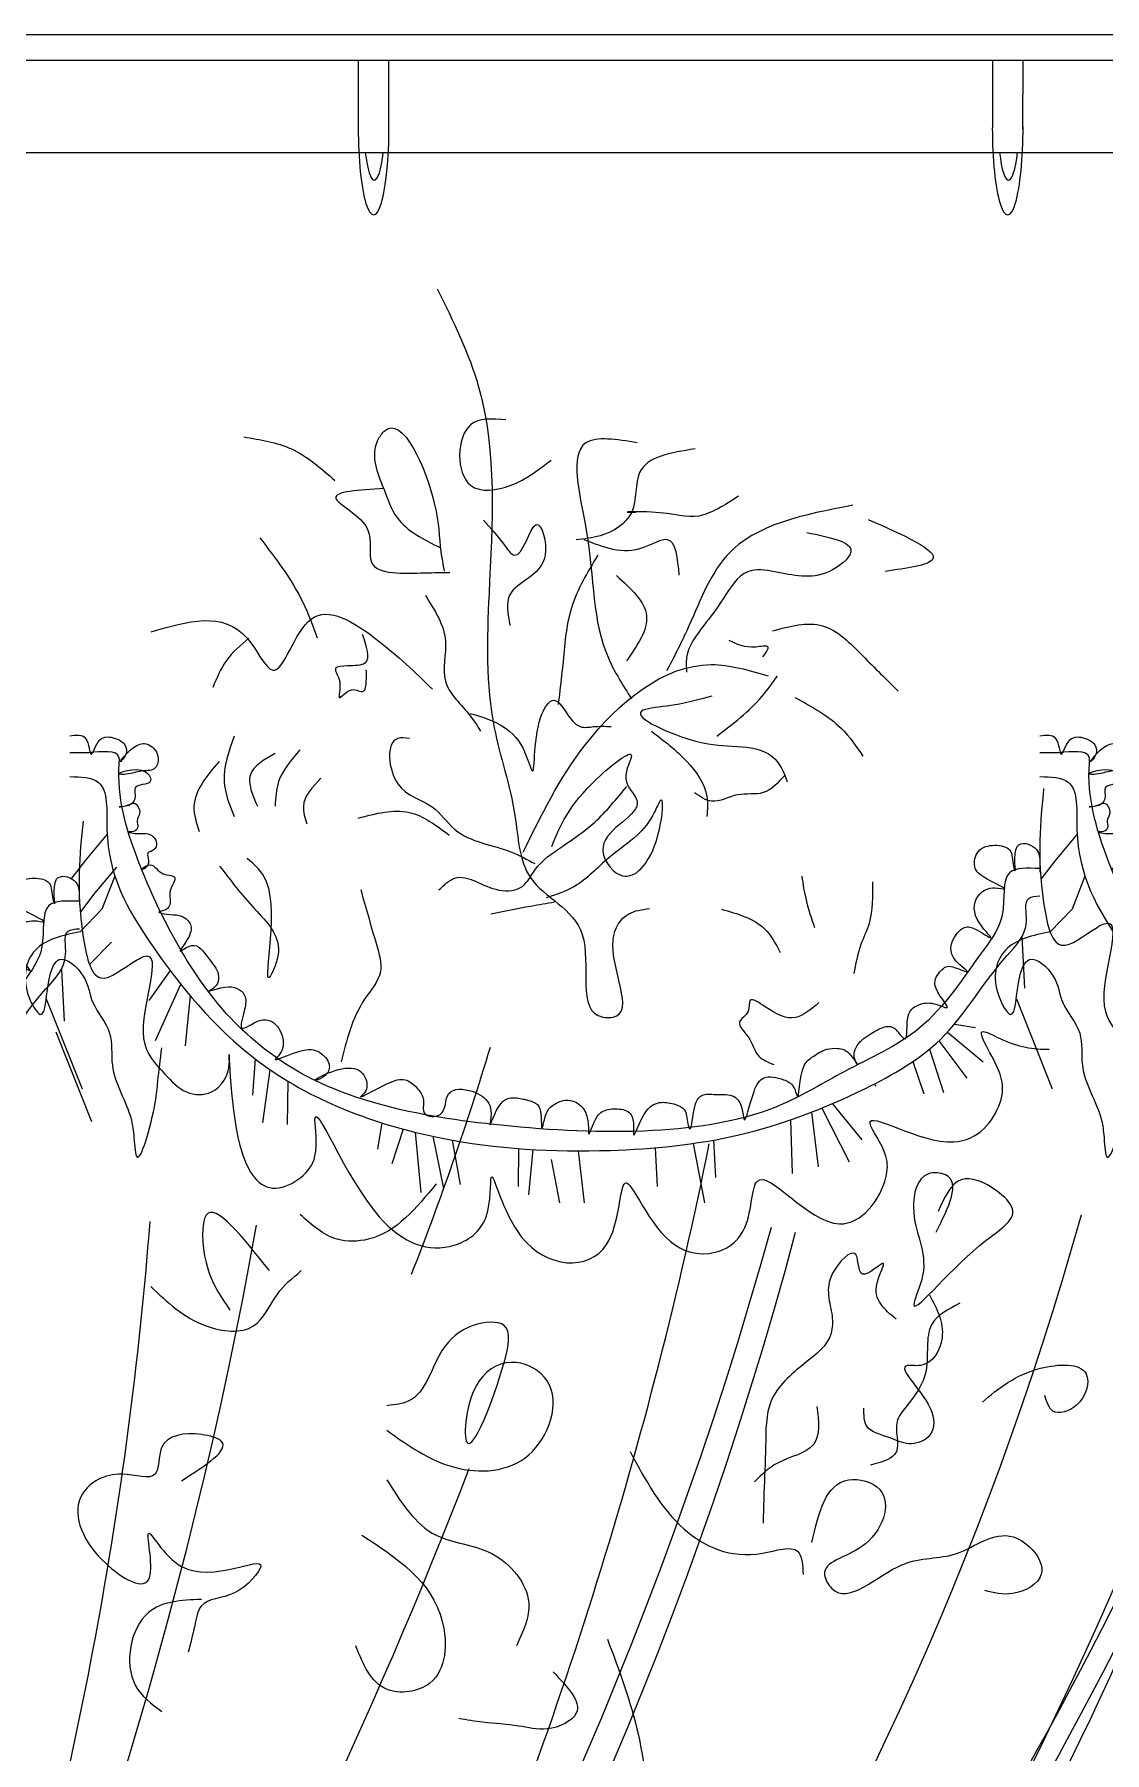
# Model space of a CAD drawing. Header units: inches. Extents: x 8.9 to 51.4, y 16 to 40.8.
# Drawn here: x 39.419 to 40.062, y 19.285 to 20.318 of the extents above; entities that cross this region are included whole.
import ezdxf

# ---------------------------------------------------------------- set-up
doc = ezdxf.new("R2010")
doc.units = ezdxf.units.IN
doc.header["$MEASUREMENT"] = 0
doc.layers.add('02', color=2, linetype='Continuous')
doc.layers.add('4', color=4, linetype='Continuous')

msp = doc.modelspace()

# ---------------------------------------------------------------- linework, layer by layer
at = {"layer": '02'}
for p, q in [((38.8495, 20.3024), (42.3624, 20.3023)), ((39.6137, 20.3024), (39.6137, 20.2616)), ((39.6322, 20.2608), (39.6322, 20.3024)), ((39.9948, 20.3024), (39.9948, 20.2616)), ((40.0132, 20.2608), (40.0133, 20.3024)), ((38.8508, 20.2469), (42.3617, 20.2469)), ((39.4629, 19.8369), (39.4499, 19.8213)), ((40.0457, 19.8369), (40.0328, 19.8213)), ((39.4499, 19.8213), (39.4411, 19.8099)), ((39.4685, 19.8172), (39.4556, 19.8016)), ((40.0328, 19.8213), (40.024, 19.8099)), ((39.4676, 19.8117), (39.4598, 19.7918)), ((40.0504, 19.8117), (40.0427, 19.7918)), ((39.4556, 19.8016), (39.4468, 19.7902)), ((39.4598, 19.7918), (39.4467, 19.7783)), ((40.0427, 19.7918), (40.0295, 19.7783)), ((39.4655, 19.7721), (39.4523, 19.7586)), ((40.0126, 19.7753), (40.0142, 19.7443)), ((39.4354, 19.7556), (39.437, 19.7246)), ((39.5008, 19.755), (39.488, 19.7369)), ((39.5071, 19.7469), (39.4917, 19.7127)), ((39.4263, 19.7379), (39.4479, 19.6839)), ((39.5127, 19.74), (39.5097, 19.7097)), ((40.0092, 19.7379), (40.0308, 19.6839)), ((39.432, 19.7181), (39.4536, 19.6642)), ((39.9678, 19.718), (39.9893, 19.7001)), ((39.972, 19.7227), (39.9847, 19.7208)), ((39.957, 19.7077), (39.9654, 19.6816)), ((39.9627, 19.7127), (39.9795, 19.6903)), ((39.5518, 19.7018), (39.5502, 19.68)), ((39.5607, 19.6953), (39.5562, 19.6633)), ((39.947, 19.7002), (39.9537, 19.6808)), ((39.5714, 19.6885), (39.571, 19.6623)), ((39.8924, 19.6722), (39.9087, 19.64)), ((39.8987, 19.6749), (39.9164, 19.6531)), ((39.628, 19.6633), (39.6253, 19.6475)), ((39.8736, 19.6651), (39.8746, 19.633)), ((39.8862, 19.6698), (39.8902, 19.6369)), ((39.6408, 19.6596), (39.634, 19.6388)), ((39.648, 19.6577), (39.6514, 19.6214)), ((39.6586, 19.6553), (39.665, 19.6239)), ((39.6703, 19.653), (39.675, 19.6264)), ((39.8273, 19.653), (39.8285, 19.6305)), ((39.7101, 19.6479), (39.7098, 19.6251)), ((39.7186, 19.6473), (39.716, 19.6201)), ((39.7297, 19.6413), (39.7347, 19.6152)), ((39.7459, 19.6465), (39.7496, 19.6152)), ((39.7921, 19.6484), (39.7934, 19.625)), ((39.815, 19.651), (39.8219, 19.6152))]:
    msp.add_line(p, q, dxfattribs=at)
for centre, radius, start, end in [((37.9929, 20.2229), 1.7763, 338.5195, 343.1821), ((37.97, 20.4209), 2.3573, 297.8194, 341.4247), ((37.7079, 20.4127), 2.5942, 304.1114, 342.9485), ((37.885, 20.4746), 2.445, 298.9935, 340.3152), ((37.7047, 20.4176), 2.5795, 304.1114, 342.537), ((37.2277, 20.1754), 2.6495, 336.8024, 348.5786), ((36.786, 20.0967), 2.8106, 321.2141, 349.8578), ((37.4965, 20.2536), 2.454, 308.8366, 344.5678), ((38.1183, 20.1462), 2.0036, 308.1663, 344.4178), ((37.0898, 19.7922), 2.4063, 343.4944, 355.5146), ((37.631, 20.1922), 2.3229, 307.1845, 345.1714), ((36.7172, 20.5962), 3.1752, 321.4439, 338.9462)]:
    msp.add_arc(centre, radius, start, end, dxfattribs=at)
for centre, major_axis, ratio, start_param, end_param in [((39.623, 20.2616), (0, 0.0523), 0.176397, 1.570796, 4.728041), ((40.004, 20.2616), (0, 0.0523), 0.176397, 1.570796, 4.728041), ((39.6234, 20.2663), (0, 0.0361), 0.176643, 2.136708, 4.146478), ((40.0045, 20.2663), (0, 0.0361), 0.176643, 2.136708, 4.146478)]:
    msp.add_ellipse(centre, major_axis=major_axis, ratio=ratio, start_param=start_param, end_param=end_param, dxfattribs=at)
for points, knots in [([(39.6613, 20.1649), (39.6708, 20.1455), (39.6989, 20.0885), (39.6923, 19.9962), (39.6898, 19.9085), (39.7094, 19.8548), (39.7108, 19.804), (39.7628, 19.7854), (39.7432, 19.7266), (39.7829, 19.7265), (39.7588, 19.7657), (39.7737, 19.7903), (39.7843, 19.7916), (39.7887, 19.7922)], [0, 0, 0, 0, 0.421094, 1.239066, 1.770476, 2.127175, 2.379814, 2.68354, 3.020392, 3.06127, 3.367626, 3.48674, 3.57101, 3.57101, 3.57101, 3.57101]), ([(39.6292, 20.0448), (39.6252, 20.0545), (39.6204, 20.0666), (39.6386, 20.0943), (39.6625, 20.0385), (39.6622, 20.0126), (39.6647, 19.9991), (39.6654, 19.9952)], [0, 0, 0, 0, 0.1896769, 0.2348797, 0.5861439, 0.7758209, 0.852064, 0.852064, 0.852064, 0.852064]), ([(39.7024, 20.086), (39.6944, 20.0867), (39.6728, 20.0885), (39.6722, 20.0395), (39.709, 20.0456), (39.7224, 20.0562), (39.7296, 20.0619)], [0, 0, 0, 0, 0.1404812, 0.3787076, 0.5376463, 0.7250344, 0.7250344, 0.7250344, 0.7250344]), ([(39.545, 20.0758), (39.5549, 20.0742), (39.5757, 20.0709), (39.5915, 20.0569), (39.5997, 20.0496)], [0, 0, 0, 0, 0.1934187, 0.406058, 0.406058, 0.406058, 0.406058]), ([(39.7814, 20.0723), (39.7691, 20.0743), (39.7362, 20.0798), (39.7575, 20.0042), (39.7532, 19.9574), (39.7729, 19.9264), (39.7779, 19.9184)], [0, 0, 0, 0, 0.202498, 0.539737, 1.064611, 1.245906, 1.245906, 1.245906, 1.245906]), ([(39.8162, 20.0686), (39.8017, 20.0664), (39.7776, 20.0626), (39.7829, 20.0283), (39.7621, 20.0158), (39.7496, 20.0145), (39.7448, 20.014)], [0, 0, 0, 0, 0.2381579, 0.3975145, 0.5538484, 0.6489667, 0.6489667, 0.6489667, 0.6489667]), ([(39.6292, 20.0448), (39.6142, 20.0439), (39.5855, 20.0422), (39.626, 20.0245), (39.6153, 19.9918), (39.6491, 19.9944), (39.6641, 19.9942), (39.6688, 19.9942)], [0, 0, 0, 0, 0.1935323, 0.3725697, 0.4998999, 0.7151517, 0.8136547, 0.8136547, 0.8136547, 0.8136547]), ([(39.6292, 20.0448), (39.6313, 20.0386), (39.6371, 20.022), (39.6532, 20.0141), (39.6632, 20.0091)], [0, 0, 0, 0, 0.1264517, 0.335217, 0.335217, 0.335217, 0.335217]), ([(39.8423, 20.0401), (39.834, 20.0348), (39.8167, 20.0239), (39.8013, 20.0315), (39.7704, 20.0306), (39.7785, 20.0306), (39.7805, 20.0306)], [0, 0, 0, 0, 0.1748079, 0.3631095, 0.4569355, 0.4882108, 0.4882108, 0.4882108, 0.4882108]), ([(39.9109, 20.0347), (39.8817, 20.0291), (39.8341, 20.0201), (39.8152, 19.9659), (39.8032, 19.943), (39.7991, 19.9351)], [0, 0, 0, 0, 0.534889, 0.872433, 1.050024, 1.050024, 1.050024, 1.050024]), ([(39.689, 20.0258), (39.6932, 20.0211), (39.6989, 20.0147), (39.7114, 19.9973), (39.7202, 20.0378), (39.7328, 19.9933), (39.7004, 19.9878), (39.7037, 19.9692), (39.7049, 19.9624)], [0, 0, 0, 0, 0.1356633, 0.1847962, 0.3342095, 0.460632, 0.6697984, 0.7913497, 0.7913497, 0.7913497, 0.7913497]), ([(39.9202, 20.0262), (39.9415, 20.0168), (39.9765, 20.0014), (39.9433, 19.9968), (39.9303, 19.995)], [0, 0, 0, 0, 0.2993704, 0.4927892, 0.4927892, 0.4927892, 0.4927892]), ([(39.5546, 20.0152), (39.5641, 20.0028), (39.5785, 19.9842), (39.5864, 19.9623), (39.589, 19.955)], [0, 0, 0, 0, 0.3061263, 0.4585141, 0.4585141, 0.4585141, 0.4585141]), ([(39.8067, 19.9926), (39.8057, 20.0028), (39.8042, 20.0199), (39.7774, 20.0028), (39.7611, 20.0093), (39.7496, 20.014)], [0, 0, 0, 0, 0.1482502, 0.2471441, 0.4837819, 0.4837819, 0.4837819, 0.4837819]), ([(39.8833, 20.0183), (39.8971, 20.0156), (39.9195, 20.0111), (39.8909, 19.9881), (39.8703, 19.9942), (39.8446, 19.9977), (39.8335, 19.9782), (39.8213, 19.9623), (39.8101, 19.9477), (39.8109, 19.9374), (39.8111, 19.9344)], [0, 0, 0, 0, 0.190809, 0.307429, 0.520567, 0.627135, 0.771099, 0.902805, 1.045763, 1.103847, 1.103847, 1.103847, 1.103847]), ([(39.7577, 20.0047), (39.7515, 19.9944), (39.7393, 19.9741), (39.7372, 19.9421), (39.7349, 19.9228), (39.7339, 19.9149)], [0, 0, 0, 0, 0.2330044, 0.4614024, 0.6186459, 0.6186459, 0.6186459, 0.6186459]), ([(39.7689, 19.9924), (39.7775, 19.9847), (39.7945, 19.9693), (39.7814, 19.9504), (39.7749, 19.9411)], [0, 0, 0, 0, 0.1985766, 0.3941226, 0.3941226, 0.3941226, 0.3941226]), ([(39.4894, 19.9586), (39.511, 19.965), (39.5418, 19.9742), (39.5655, 19.9188), (39.5814, 19.984), (39.6292, 19.9526), (39.6482, 19.934), (39.6584, 19.9241)], [0, 0, 0, 0, 0.379455, 0.541001, 0.793289, 1.056797, 1.360637, 1.360637, 1.360637, 1.360637]), ([(39.6541, 19.9804), (39.6597, 19.9717), (39.67, 19.956), (39.6613, 19.9269), (39.679, 19.9123), (39.6854, 19.9019), (39.6873, 19.8988)], [0, 0, 0, 0, 0.1955461, 0.3543637, 0.5251828, 0.5967777, 0.5967777, 0.5967777, 0.5967777]), ([(39.8626, 19.9592), (39.8731, 19.962), (39.8941, 19.9677), (39.9172, 19.9437), (39.9312, 19.9299), (39.9381, 19.923)], [0, 0, 0, 0, 0.1996629, 0.3982818, 0.5948836, 0.5948836, 0.5948836, 0.5948836]), ([(39.548, 19.9548), (39.5431, 19.9506), (39.5335, 19.9424), (39.5288, 19.9308), (39.5264, 19.9252)], [0, 0, 0, 0, 0.1251786, 0.2439062, 0.2439062, 0.2439062, 0.2439062]), ([(39.6162, 19.9573), (39.6186, 19.9499), (39.6225, 19.938), (39.6091, 19.9384), (39.5971, 19.9376), (39.6049, 19.929), (39.6001, 19.9143), (39.609, 19.9268), (39.6178, 19.9204), (39.6188, 19.9296), (39.6187, 19.9336), (39.6186, 19.9358)], [0, 0, 0, 0, 0.1158873, 0.1849384, 0.2333387, 0.2881114, 0.3510627, 0.4078362, 0.4553759, 0.4935691, 0.5407826, 0.5407826, 0.5407826, 0.5407826]), ([(39.8365, 19.9537), (39.841, 19.9514), (39.8476, 19.9481), (39.8624, 19.9514), (39.8586, 19.9461), (39.8567, 19.9436)], [0, 0, 0, 0, 0.1099986, 0.1566882, 0.2014042, 0.2014042, 0.2014042, 0.2014042]), ([(39.7129, 19.8261), (39.7236, 19.8482), (39.747, 19.8965), (39.8077, 19.9478), (39.8486, 19.9355), (39.8601, 19.9321)], [0, 0, 0, 0, 0.493689, 1.080283, 1.309729, 1.309729, 1.309729, 1.309729]), ([(39.8293, 19.8958), (39.839, 19.9033), (39.8527, 19.9139), (39.8627, 19.9279), (39.8656, 19.932)], [0, 0, 0, 0, 0.2391541, 0.3384423, 0.3384423, 0.3384423, 0.3384423]), ([(39.6811, 19.9096), (39.6935, 19.9059), (39.7106, 19.9007), (39.7211, 19.8622), (39.7178, 19.9014), (39.7337, 19.9255), (39.7417, 19.8992), (39.7561, 19.9021), (39.7622, 19.9018), (39.7657, 19.9017)], [0, 0, 0, 0, 0.2505663, 0.3440867, 0.555339, 0.6421852, 0.7895839, 0.841717, 0.9112279, 0.9112279, 0.9112279, 0.9112279]), ([(39.8263, 19.92), (39.8182, 19.9177), (39.8055, 19.9142), (39.7692, 19.9111), (39.8171, 19.8901), (39.8392, 19.8904), (39.8639, 19.8874), (39.8693, 19.8744), (39.8716, 19.8686)], [0, 0, 0, 0, 0.1831614, 0.2844624, 0.5333561, 0.6935299, 0.8381581, 0.9539387, 0.9539387, 0.9539387, 0.9539387]), ([(39.8762, 19.9191), (39.8863, 19.9137), (39.9026, 19.9049), (39.913, 19.8897), (39.917, 19.8839)], [0, 0, 0, 0, 0.2197534, 0.3587042, 0.3587042, 0.3587042, 0.3587042]), ([(39.4405, 19.896), (39.4442, 19.8966), (39.4518, 19.8979), (39.4526, 19.8786), (39.4572, 19.8965), (39.4672, 19.8953), (39.4742, 19.8916), (39.4752, 19.8849), (39.4672, 19.8764), (39.4789, 19.8918), (39.489, 19.8917), (39.4951, 19.884), (39.4919, 19.8746), (39.4825, 19.8755), (39.477, 19.8729), (39.4646, 19.8727), (39.4852, 19.8797), (39.4917, 19.8658), (39.4781, 19.8676), (39.4804, 19.8592), (39.4779, 19.8535), (39.4667, 19.8531), (39.4755, 19.8539), (39.48, 19.8571), (39.484, 19.8497), (39.48, 19.8455), (39.4821, 19.8411), (39.4793, 19.8382), (39.4728, 19.8384), (39.4836, 19.8367), (39.489, 19.8381), (39.4943, 19.831), (39.4906, 19.8267), (39.4867, 19.8261), (39.488, 19.8214), (39.4881, 19.8174), (39.4816, 19.8145), (39.4904, 19.8217), (39.4935, 19.8116), (39.5071, 19.8129), (39.4991, 19.8029), (39.5017, 19.7964), (39.4992, 19.791), (39.4915, 19.7903), (39.5008, 19.7881), (39.5058, 19.7891), (39.5132, 19.7847), (39.5143, 19.7759), (39.5022, 19.7626), (39.5164, 19.7737), (39.5234, 19.762), (39.5307, 19.7545), (39.5296, 19.7454), (39.519, 19.7402), (39.5375, 19.7483), (39.5474, 19.7403), (39.5454, 19.7307), (39.5409, 19.7155), (39.5533, 19.7263), (39.5637, 19.7248), (39.5699, 19.7148), (39.5684, 19.7059), (39.5601, 19.6985), (39.5809, 19.7094), (39.5911, 19.7067), (39.5978, 19.6985), (39.5948, 19.6912), (39.58, 19.6857), (39.6083, 19.7015), (39.6191, 19.6912), (39.6195, 19.6829), (39.6104, 19.6754), (39.6317, 19.6883), (39.6426, 19.6906), (39.6497, 19.6841), (39.6542, 19.6774), (39.651, 19.6671), (39.6676, 19.6663), (39.6646, 19.6847), (39.6826, 19.6837), (39.6922, 19.6772), (39.6941, 19.6694), (39.6915, 19.6562), (39.6972, 19.6753), (39.7055, 19.6791), (39.7114, 19.6781), (39.7166, 19.6767), (39.7224, 19.6751), (39.7238, 19.6683), (39.7239, 19.6539), (39.7258, 19.6702), (39.7318, 19.6749), (39.7392, 19.6783), (39.7481, 19.6747), (39.752, 19.6665), (39.7521, 19.6609), (39.752, 19.6531), (39.7561, 19.6691), (39.7627, 19.6712), (39.7669, 19.6719), (39.7684, 19.6719)], [0, 0, 0, 0, 11.521072, 23.843859, 36.113152, 47.231064, 55.621999, 63.203862, 69.020465, 85.474046, 94.222552, 106.325846, 114.425994, 123.899099, 135.198045, 139.853579, 158.557298, 166.360122, 178.355831, 183.589326, 192.467399, 199.546917, 206.418642, 210.763759, 219.167582, 224.957528, 229.557405, 234.090142, 237.78302, 245.897193, 254.026663, 262.55401, 268.869026, 271.046876, 275.08839, 282.146865, 285.763907, 291.425936, 302.730523, 313.024591, 323.312386, 332.258231, 338.124096, 343.271152, 349.195947, 358.185504, 366.98689, 375.1601, 390.092303, 399.190385, 414.325381, 428.554479, 437.827561, 443.695153, 458.701835, 472.936028, 483.539671, 495.846684, 509.905408, 518.810296, 533.336884, 546.623805, 548.903263, 569.057461, 582.974583, 593.480654, 601.415905, 608.625827, 635.904231, 649.123415, 658.824191, 662.243362, 685.326793, 697.526881, 707.848409, 716.856681, 726.557457, 737.873203, 754.483017, 771.490035, 786.482513, 793.910063, 802.006306, 819.306164, 827.605168, 836.510057, 839.834036, 847.773333, 855.416521, 865.920323, 879.425587, 886.263945, 895.699638, 906.927805, 917.023729, 926.724505, 928.335705, 942.167404, 951.589523, 956.987737, 956.987737, 956.987737, 956.987737]), ([(39.5392, 19.8958), (39.536, 19.8867), (39.5301, 19.8704), (39.5364, 19.8545), (39.5392, 19.8475)], [0, 0, 0, 0, 0.1830347, 0.3275693, 0.3275693, 0.3275693, 0.3275693]), ([(39.6445, 19.8945), (39.642, 19.8948), (39.6296, 19.8963), (39.6333, 19.8608), (39.6585, 19.8572), (39.6741, 19.8327), (39.7001, 19.8301), (39.7153, 19.8217), (39.7198, 19.8193)], [0, 0, 0, 0, 0.0449995, 0.2248604, 0.3870705, 0.5142999, 0.7566044, 0.8572111, 0.8572111, 0.8572111, 0.8572111]), ([(39.79, 19.8988), (39.7973, 19.8933), (39.811, 19.8828), (39.8245, 19.8639), (39.8236, 19.8516), (39.8233, 19.8475)], [0, 0, 0, 0, 0.1831087, 0.3431924, 0.4226012, 0.4226012, 0.4226012, 0.4226012]), ([(40.0234, 19.896), (40.0271, 19.8966), (40.0347, 19.8979), (40.0355, 19.8786), (40.0401, 19.8965), (40.05, 19.8953), (40.057, 19.8916), (40.0581, 19.8849), (40.0501, 19.8764), (40.0617, 19.8918), (40.0719, 19.8917), (40.078, 19.884), (40.0748, 19.8746), (40.0653, 19.8755), (40.0598, 19.8729), (40.0475, 19.8727), (40.0681, 19.8797), (40.0746, 19.8658), (40.0609, 19.8676), (40.0633, 19.8592), (40.0608, 19.8535), (40.0496, 19.8531), (40.0583, 19.8539), (40.0629, 19.8571), (40.0669, 19.8497), (40.0629, 19.8455), (40.065, 19.8411), (40.0621, 19.8382), (40.0557, 19.8384), (40.0664, 19.8367), (40.0718, 19.8381), (40.0771, 19.831), (40.0735, 19.8267), (40.0696, 19.8261), (40.0709, 19.8214), (40.071, 19.8174), (40.0645, 19.8145), (40.0732, 19.8217), (40.0763, 19.8116), (40.0899, 19.8129), (40.082, 19.8029), (40.0846, 19.7964), (40.0821, 19.791), (40.0744, 19.7903), (40.0837, 19.7881), (40.0887, 19.7891), (40.096, 19.7847), (40.0972, 19.7759), (40.0851, 19.7626), (40.0992, 19.7737), (40.1063, 19.762), (40.1136, 19.7545), (40.1125, 19.7454), (40.1018, 19.7402), (40.1203, 19.7483), (40.1302, 19.7403), (40.1283, 19.7307), (40.1237, 19.7155), (40.1361, 19.7263), (40.1466, 19.7248), (40.1527, 19.7148), (40.1512, 19.7059), (40.143, 19.6985), (40.1638, 19.7094), (40.174, 19.7067), (40.1807, 19.6985), (40.1776, 19.6912), (40.1629, 19.6857), (40.1911, 19.7015), (40.202, 19.6912), (40.2024, 19.6829), (40.1932, 19.6754), (40.2146, 19.6883), (40.2255, 19.6906), (40.2326, 19.6841), (40.237, 19.6774), (40.2339, 19.6671), (40.2504, 19.6663), (40.2475, 19.6847), (40.2655, 19.6837), (40.275, 19.6772), (40.2769, 19.6694), (40.2744, 19.6562), (40.28, 19.6753), (40.2883, 19.6791), (40.2943, 19.6781), (40.2995, 19.6767), (40.3053, 19.6751), (40.3067, 19.6683), (40.3067, 19.6539), (40.3087, 19.6702), (40.3147, 19.6749), (40.322, 19.6783), (40.3309, 19.6747), (40.3349, 19.6665), (40.335, 19.6609), (40.3348, 19.6531), (40.3389, 19.6691), (40.3456, 19.6712), (40.3498, 19.6719), (40.3513, 19.6719)], [0, 0, 0, 0, 11.521072, 23.843859, 36.113152, 47.231064, 55.621999, 63.203862, 69.020465, 85.474046, 94.222552, 106.325846, 114.425994, 123.899099, 135.198045, 139.853579, 158.557298, 166.360122, 178.355831, 183.589326, 192.467399, 199.546917, 206.418642, 210.763759, 219.167582, 224.957528, 229.557405, 234.090142, 237.78302, 245.897193, 254.026663, 262.55401, 268.869026, 271.046876, 275.08839, 282.146865, 285.763907, 291.425936, 302.730523, 313.024591, 323.312386, 332.258231, 338.124096, 343.271152, 349.195947, 358.185504, 366.98689, 375.1601, 390.092303, 399.190385, 414.325381, 428.554479, 437.827561, 443.695153, 458.701835, 472.936028, 483.539671, 495.846684, 509.905408, 518.810296, 533.336884, 546.623805, 548.903263, 569.057461, 582.974583, 593.480654, 601.415905, 608.625827, 635.904231, 649.123415, 658.824191, 662.243362, 685.326793, 697.526881, 707.848409, 716.856681, 726.557457, 737.873203, 754.483017, 771.490035, 786.482513, 793.910063, 802.006306, 819.306164, 827.605168, 836.510057, 839.834036, 847.773333, 855.416521, 865.920323, 879.425587, 886.263945, 895.699638, 906.927805, 917.023729, 926.724505, 928.335705, 942.167404, 951.589523, 956.987737, 956.987737, 956.987737, 956.987737]), ([(40.0234, 19.8163), (40.0159, 19.8164), (39.999, 19.818), (40.0044, 19.7871), (39.9821, 19.7582), (39.9568, 19.7177), (39.9082, 19.6967), (39.859, 19.6662), (39.7867, 19.6556), (39.7051, 19.6602), (39.6314, 19.6706), (39.573, 19.6933), (39.5295, 19.7306), (39.5009, 19.776), (39.4785, 19.8257), (39.4685, 19.86), (39.4709, 19.8884), (39.4531, 19.8854), (39.444, 19.8858), (39.4405, 19.8859)], [3.403148, 3.403148, 3.403148, 3.403148, 3.494804, 3.616863, 3.733754, 4.034427, 4.287664, 4.488595, 4.87789, 5.322192, 5.688039, 5.959648, 6.226439, 6.508811, 6.737801, 7.019342, 7.035002, 7.125177, 7.181092, 7.181092, 7.181092, 7.181092]), ([(39.5302, 19.8807), (39.5228, 19.872), (39.5117, 19.859), (39.5165, 19.8436), (39.5181, 19.8385)], [0, 0, 0, 0, 0.2044277, 0.3056574, 0.3056574, 0.3056574, 0.3056574]), ([(39.5638, 19.8854), (39.5573, 19.8817), (39.5442, 19.8743), (39.5502, 19.8606), (39.5532, 19.8537)], [0, 0, 0, 0, 0.128473, 0.2568942, 0.2568942, 0.2568942, 0.2568942]), ([(39.5787, 19.8876), (39.5735, 19.8816), (39.5649, 19.8717), (39.5641, 19.8588), (39.5638, 19.8537)], [0, 0, 0, 0, 0.1506977, 0.2491902, 0.2491902, 0.2491902, 0.2491902]), ([(39.73, 19.8295), (39.735, 19.8418), (39.7425, 19.8603), (39.7847, 19.8932), (39.7699, 19.8688), (39.7927, 19.8514), (39.7504, 19.8368), (39.7728, 19.8038), (39.7951, 19.8245), (39.7986, 19.8664), (39.7902, 19.846), (39.7811, 19.8348), (39.7623, 19.8224), (39.7471, 19.8053), (39.7326, 19.8006), (39.7266, 19.7987)], [0, 0, 0, 0, 0.324325, 0.486535, 0.579237, 0.679798, 0.904686, 1.035808, 1.211482, 1.392744, 1.443025, 1.555469, 1.699495, 1.875169, 1.996321, 1.996321, 1.996321, 1.996321]), ([(40.6062, 19.8163), (40.5988, 19.8164), (40.5819, 19.818), (40.5873, 19.7871), (40.565, 19.7582), (40.5397, 19.7177), (40.491, 19.6967), (40.4419, 19.6662), (40.3696, 19.6556), (40.2879, 19.6602), (40.2143, 19.6706), (40.1558, 19.6933), (40.1124, 19.7306), (40.0837, 19.776), (40.0614, 19.8257), (40.0514, 19.86), (40.0538, 19.8884), (40.036, 19.8854), (40.0269, 19.8858), (40.0234, 19.8859)], [3.403148, 3.403148, 3.403148, 3.403148, 3.494804, 3.616863, 3.733754, 4.034427, 4.287664, 4.488595, 4.87789, 5.322192, 5.688039, 5.959648, 6.226439, 6.508811, 6.737801, 7.019342, 7.035002, 7.125177, 7.181092, 7.181092, 7.181092, 7.181092]), ([(39.4405, 19.8716), (39.4471, 19.8714), (39.4647, 19.8708), (39.4589, 19.8198), (39.4905, 19.7653), (39.5536, 19.6885), (39.6569, 19.6498), (39.7567, 19.6443), (39.8441, 19.6529), (39.9105, 19.6782), (39.97, 19.7121), (39.9926, 19.7545), (40.0184, 19.7788), (40.0129, 19.7992), (40.0207, 19.7996), (40.0234, 19.7998)], [0, 0, 0, 0, 20.896685, 56.082304, 143.937634, 259.724367, 404.984952, 528.928334, 622.281062, 721.331139, 786.575874, 864.22403, 893.058722, 910.137915, 918.532207, 918.532207, 918.532207, 918.532207]), ([(39.5914, 19.8706), (39.5863, 19.8653), (39.5784, 19.857), (39.5818, 19.8467), (39.5829, 19.8431)], [0, 0, 0, 0, 0.1314316, 0.2024565, 0.2024565, 0.2024565, 0.2024565]), ([(39.87, 19.8722), (39.866, 19.8678), (39.8583, 19.8593), (39.8412, 19.8628), (39.8273, 19.8538), (39.8192, 19.8595), (39.8158, 19.8619)], [0, 0, 0, 0, 0.1084882, 0.2105285, 0.3153418, 0.3911242, 0.3911242, 0.3911242, 0.3911242]), ([(40.0234, 19.8716), (40.0299, 19.8714), (40.0475, 19.8708), (40.0418, 19.8198), (40.0734, 19.7653), (40.1365, 19.6885), (40.2398, 19.6498), (40.3395, 19.6443), (40.427, 19.6529), (40.4933, 19.6782), (40.5528, 19.7121), (40.5755, 19.7545), (40.6012, 19.7788), (40.5957, 19.7992), (40.6036, 19.7996), (40.6062, 19.7998)], [0, 0, 0, 0, 20.896685, 56.082304, 143.937634, 259.724367, 404.984952, 528.928334, 622.281062, 721.331139, 786.575874, 864.22403, 893.058722, 910.137915, 918.532207, 918.532207, 918.532207, 918.532207]), ([(39.4462, 19.7966), (39.4387, 19.7967), (39.4218, 19.7983), (39.4272, 19.7674), (39.4049, 19.7385), (39.3796, 19.698), (39.3309, 19.677), (39.2818, 19.6465), (39.2095, 19.6359), (39.1279, 19.6405), (39.0542, 19.6509), (38.9957, 19.6736), (38.9523, 19.7109), (38.9237, 19.7563), (38.9013, 19.806), (38.8913, 19.8403), (38.8937, 19.8686), (38.8759, 19.8656), (38.8668, 19.866), (38.8633, 19.8662)], [3.403148, 3.403148, 3.403148, 3.403148, 3.494804, 3.616863, 3.733754, 4.034427, 4.287664, 4.488595, 4.87789, 5.322192, 5.688039, 5.959648, 6.226439, 6.508811, 6.737801, 7.019342, 7.035002, 7.125177, 7.181092, 7.181092, 7.181092, 7.181092]), ([(39.6622, 19.8034), (39.6653, 19.8064), (39.6756, 19.8164), (39.6932, 19.8012), (39.7135, 19.8034), (39.7208, 19.8192), (39.7373, 19.8301), (39.7579, 19.8443), (39.769, 19.8582), (39.7751, 19.8657)], [0, 0, 0, 0, 0.07891, 0.2588924, 0.3549148, 0.4338079, 0.5793038, 0.7371236, 0.9271352, 0.9271352, 0.9271352, 0.9271352]), ([(40.0256, 19.8645), (40.0236, 19.8443), (40.0207, 19.816), (40.0322, 19.7605), (40.0517, 19.7778), (40.0763, 19.7909), (40.0518, 19.7352), (40.0731, 19.7148), (40.086, 19.6999), (40.1059, 19.6992), (40.1137, 19.7125), (40.1132, 19.7383), (40.1133, 19.6681), (40.1347, 19.6386), (40.1573, 19.6492), (40.168, 19.6634), (40.1593, 19.7124), (40.1953, 19.6176), (40.2419, 19.6022), (40.2717, 19.6219), (40.2691, 19.6689), (40.2842, 19.5972), (40.3486, 19.5922), (40.3476, 19.673), (40.3736, 19.5953), (40.4292, 19.6073), (40.425, 19.6726), (40.4777, 19.6006), (40.5084, 19.642), (40.5097, 19.6655), (40.4837, 19.6994), (40.5502, 19.6561), (40.5773, 19.6895), (40.5798, 19.7139), (40.5576, 19.7439), (40.5844, 19.7291), (40.5967, 19.7273), (40.6062, 19.7274)], [0, 0, 0, 0, 0.333911, 0.469578, 0.586313, 0.60966, 0.849659, 0.971372, 1.052907, 1.126006, 1.224468, 1.234903, 1.487288, 1.650335, 1.729855, 1.805118, 1.909466, 2.248152, 2.4828, 2.608504, 2.724092, 2.919575, 3.168906, 3.357116, 3.591356, 3.794109, 3.94605, 4.216913, 4.408826, 4.471435, 4.577207, 4.827466, 5.005242, 5.08872, 5.222871, 5.276145, 5.423647, 5.423647, 5.423647, 5.423647]), ([(38.8633, 19.8519), (38.8698, 19.8516), (38.8875, 19.8511), (38.8817, 19.8), (38.9133, 19.7456), (38.9764, 19.6687), (39.0797, 19.6301), (39.1795, 19.6245), (39.2669, 19.6332), (39.3332, 19.6584), (39.3927, 19.6923), (39.4154, 19.7347), (39.4411, 19.7591), (39.4357, 19.7795), (39.4435, 19.7799), (39.4462, 19.7801)], [0, 0, 0, 0, 20.896685, 56.082304, 143.937634, 259.724367, 404.984952, 528.928334, 622.281062, 721.331139, 786.575874, 864.22403, 893.058722, 910.137915, 918.532207, 918.532207, 918.532207, 918.532207]), ([(39.6137, 19.8466), (39.6243, 19.8494), (39.6443, 19.8547), (39.6607, 19.8422), (39.6684, 19.8364)], [0, 0, 0, 0, 0.2037421, 0.3851071, 0.3851071, 0.3851071, 0.3851071]), ([(39.4484, 19.8447), (39.4463, 19.8246), (39.4435, 19.7963), (39.455, 19.7408), (39.4745, 19.7581), (39.4991, 19.7711), (39.4746, 19.7155), (39.4958, 19.6951), (39.5088, 19.6802), (39.5287, 19.6795), (39.5365, 19.6928), (39.5359, 19.7186), (39.5361, 19.6484), (39.5575, 19.6189), (39.5801, 19.6295), (39.5908, 19.6437), (39.5821, 19.6927), (39.6181, 19.5979), (39.6647, 19.5825), (39.6945, 19.6022), (39.6918, 19.6492), (39.707, 19.5775), (39.7714, 19.5724), (39.7704, 19.6532), (39.7964, 19.5755), (39.852, 19.5876), (39.8478, 19.6529), (39.9005, 19.5808), (39.9312, 19.6223), (39.9325, 19.6458), (39.9065, 19.6797), (39.973, 19.6364), (40.0001, 19.6698), (40.0025, 19.6942), (39.9804, 19.7242), (40.0072, 19.7094), (40.0195, 19.7076), (40.029, 19.7076)], [0, 0, 0, 0, 0.333911, 0.469578, 0.586313, 0.60966, 0.849659, 0.971372, 1.052907, 1.126006, 1.224468, 1.234903, 1.487288, 1.650335, 1.729855, 1.805118, 1.909466, 2.248152, 2.4828, 2.608504, 2.724092, 2.919575, 3.168906, 3.357116, 3.591356, 3.794109, 3.94605, 4.216913, 4.408826, 4.471435, 4.577207, 4.827466, 5.005242, 5.08872, 5.222871, 5.276145, 5.423647, 5.423647, 5.423647, 5.423647]), ([(39.7684, 19.6719), (39.7715, 19.6716), (39.7777, 19.6711), (39.7795, 19.6633), (39.7785, 19.6501), (39.7848, 19.6721), (39.7952, 19.6765), (39.8035, 19.675), (39.8115, 19.6715), (39.8109, 19.6651), (39.8142, 19.6552), (39.8145, 19.6735), (39.8202, 19.6813), (39.8296, 19.6799), (39.8396, 19.6812), (39.8448, 19.6734), (39.8457, 19.6582), (39.8501, 19.6815), (39.8568, 19.6925), (39.8683, 19.6902), (39.8756, 19.6865), (39.879, 19.672), (39.8782, 19.6973), (39.8875, 19.7035), (39.8941, 19.7081), (39.903, 19.7084), (39.9086, 19.707), (39.9148, 19.6965), (39.911, 19.7027), (39.9124, 19.7111), (39.9217, 19.7168), (39.9284, 19.7212), (39.9355, 19.7216), (39.9382, 19.7176), (39.9451, 19.7099), (39.9413, 19.7292), (39.9509, 19.7351), (39.9587, 19.7362), (39.9736, 19.729), (39.9565, 19.7452), (39.9625, 19.7536), (39.9682, 19.7589), (39.9735, 19.7562), (39.9829, 19.7528), (39.9673, 19.763), (39.9703, 19.7744), (39.9785, 19.7825), (39.986, 19.7795), (39.9993, 19.7705), (39.9815, 19.7867), (39.9847, 19.8008), (39.9941, 19.8058), (40.0072, 19.8024), (39.9903, 19.8101), (39.9826, 19.816), (39.9854, 19.8284), (39.9956, 19.8312), (40.0076, 19.8286), (40.0064, 19.8204), (40.01, 19.8103), (40.0046, 19.8347), (40.0228, 19.8298), (40.0234, 19.8216), (40.0234, 19.8146), (40.0234, 19.8141), (40.0234, 19.8141)], [0, 0, 0, 0, 0.041416, 0.081012, 0.10814, 0.186594, 0.237095, 0.279328, 0.308335, 0.351356, 0.364555, 0.437952, 0.469261, 0.508995, 0.563651, 0.604178, 0.638149, 0.725341, 0.774204, 0.832263, 0.868001, 0.896289, 0.988022, 1.025176, 1.069848, 1.101496, 1.146168, 1.178233, 1.184841, 1.23454, 1.288377, 1.336716, 1.351319, 1.386477, 1.402992, 1.4774, 1.51668, 1.560587, 1.60031, 1.676032, 1.72049, 1.739186, 1.783862, 1.802332, 1.84775, 1.923629, 1.96102, 1.994319, 2.041404, 2.109333, 2.183158, 2.230937, 2.260571, 2.319828, 2.371791, 2.417224, 2.468415, 2.514906, 2.56391, 2.575526, 2.645697, 2.697288, 2.747248, 2.769285, 2.776541, 2.776541, 2.776541, 2.776541]), ([(39.5305, 19.8177), (39.5371, 19.8091), (39.5496, 19.7928), (39.5707, 19.7729), (39.5523, 19.7305), (39.5703, 19.8031), (39.5516, 19.8186), (39.547, 19.8224)], [0, 0, 0, 0, 0.22006, 0.41404, 0.511943, 0.883753, 1.004682, 1.004682, 1.004682, 1.004682]), ([(39.1912, 19.6522), (39.1943, 19.6519), (39.2005, 19.6514), (39.2023, 19.6436), (39.2012, 19.6304), (39.2076, 19.6524), (39.218, 19.6568), (39.2263, 19.6553), (39.2343, 19.6517), (39.2337, 19.6454), (39.237, 19.6354), (39.2372, 19.6538), (39.243, 19.6616), (39.2524, 19.6602), (39.2624, 19.6615), (39.2676, 19.6537), (39.2685, 19.6385), (39.2728, 19.6618), (39.2795, 19.6728), (39.2911, 19.6705), (39.2984, 19.6667), (39.3018, 19.6523), (39.301, 19.6776), (39.3103, 19.6838), (39.3169, 19.6884), (39.3258, 19.6887), (39.3313, 19.6872), (39.3376, 19.6768), (39.3338, 19.683), (39.3352, 19.6914), (39.3445, 19.6971), (39.3512, 19.7015), (39.3583, 19.7019), (39.361, 19.6979), (39.3679, 19.6901), (39.3641, 19.7095), (39.3737, 19.7154), (39.3815, 19.7165), (39.3964, 19.7092), (39.3793, 19.7255), (39.3852, 19.7338), (39.391, 19.7392), (39.3963, 19.7365), (39.4056, 19.7331), (39.3901, 19.7433), (39.393, 19.7547), (39.4013, 19.7628), (39.4088, 19.7598), (39.4221, 19.7507), (39.4042, 19.767), (39.4075, 19.7811), (39.4169, 19.786), (39.43, 19.7827), (39.4131, 19.7904), (39.4053, 19.7963), (39.4082, 19.8087), (39.4184, 19.8115), (39.4303, 19.8088), (39.4292, 19.8007), (39.4328, 19.7905), (39.4274, 19.815), (39.4456, 19.8101), (39.4462, 19.8019), (39.4462, 19.7949), (39.4462, 19.7944), (39.4462, 19.7944)], [0, 0, 0, 0, 0.041416, 0.081012, 0.10814, 0.186594, 0.237095, 0.279328, 0.308335, 0.351356, 0.364555, 0.437952, 0.469261, 0.508995, 0.563651, 0.604178, 0.638149, 0.725341, 0.774204, 0.832263, 0.868001, 0.896289, 0.988022, 1.025176, 1.069848, 1.101496, 1.146168, 1.178233, 1.184841, 1.23454, 1.288377, 1.336716, 1.351319, 1.386477, 1.402992, 1.4774, 1.51668, 1.560587, 1.60031, 1.676032, 1.72049, 1.739186, 1.783862, 1.802332, 1.84775, 1.923629, 1.96102, 1.994319, 2.041404, 2.109333, 2.183158, 2.230937, 2.260571, 2.319828, 2.371791, 2.417224, 2.468415, 2.514906, 2.56391, 2.575526, 2.645697, 2.697288, 2.747248, 2.769285, 2.776541, 2.776541, 2.776541, 2.776541]), ([(39.8803, 19.8117), (39.881, 19.8069), (39.8826, 19.7964), (39.8861, 19.7863), (39.888, 19.7808)], [0, 0, 0, 0, 0.0946726, 0.2098516, 0.2098516, 0.2098516, 0.2098516]), ([(39.9227, 19.8083), (39.9229, 19.7997), (39.9232, 19.7864), (39.9145, 19.7692), (39.9127, 19.7588), (39.9116, 19.7531)], [0, 0, 0, 0, 0.1655807, 0.2575464, 0.3728517, 0.3728517, 0.3728517, 0.3728517]), ([(39.6153, 19.8036), (39.6183, 19.7928), (39.6228, 19.7769), (39.63, 19.7528), (39.6114, 19.7322), (39.6067, 19.713), (39.6035, 19.7)], [0, 0, 0, 0, 0.225385, 0.334837, 0.459653, 0.7241767, 0.7241767, 0.7241767, 0.7241767]), ([(39.6934, 19.789), (39.7014, 19.7906), (39.7142, 19.7933), (39.727, 19.7954), (39.7318, 19.7962)], [0, 0, 0, 0, 0.1609849, 0.2570074, 0.2570074, 0.2570074, 0.2570074]), ([(39.832, 19.7918), (39.8417, 19.7891), (39.8572, 19.7848), (39.8646, 19.7711), (39.8673, 19.7659)], [0, 0, 0, 0, 0.1871471, 0.2987913, 0.2987913, 0.2987913, 0.2987913]), ([(39.4467, 19.7783), (39.4363, 19.7761), (39.4162, 19.7717), (39.4107, 19.746), (39.4264, 19.7196), (39.426, 19.7481), (39.434, 19.7668), (39.4515, 19.7517), (39.4526, 19.734), (39.4674, 19.7187), (39.4634, 19.6925), (39.4765, 19.6733), (39.4791, 19.6559), (39.4803, 19.6293), (39.4919, 19.6709), (39.4934, 19.6902), (39.4949, 19.7015), (39.4958, 19.7084)], [0, 0, 0, 0, 0.190652, 0.371988, 0.460941, 0.616422, 0.69244, 0.80757, 0.91792, 1.056193, 1.18354, 1.407651, 1.471981, 1.557245, 1.781355, 1.866619, 1.999201, 1.999201, 1.999201, 1.999201]), ([(40.0295, 19.7783), (40.0192, 19.7761), (39.9991, 19.7717), (39.9936, 19.746), (40.0093, 19.7196), (40.0088, 19.7481), (40.0169, 19.7668), (40.0343, 19.7517), (40.0354, 19.734), (40.0503, 19.7187), (40.0462, 19.6925), (40.0594, 19.6733), (40.062, 19.6559), (40.0632, 19.6293), (40.0747, 19.6709), (40.0763, 19.6902), (40.0778, 19.7015), (40.0786, 19.7084)], [0, 0, 0, 0, 0.190652, 0.371988, 0.460941, 0.616422, 0.69244, 0.80757, 0.91792, 1.056193, 1.18354, 1.407651, 1.471981, 1.557245, 1.781355, 1.866619, 1.999201, 1.999201, 1.999201, 1.999201]), ([(39.8906, 19.7357), (39.8859, 19.7317), (39.8758, 19.7231), (39.8627, 19.7298), (39.8478, 19.7406), (39.8496, 19.7289), (39.8392, 19.7241), (39.8504, 19.7143), (39.8523, 19.703), (39.8601, 19.6998), (39.8635, 19.6984)], [0, 0, 0, 0, 0.1104635, 0.2364282, 0.3009568, 0.3441343, 0.3983694, 0.4666499, 0.5538446, 0.6221515, 0.6221515, 0.6221515, 0.6221515]), ([(39.961, 19.5976), (39.9685, 19.6126), (39.9783, 19.632), (39.9503, 19.6347), (39.9433, 19.6027), (39.9593, 19.5821), (39.9386, 19.5366), (39.9795, 19.5889), (40.0142, 19.6071), (39.9956, 19.6253), (39.9733, 19.635), (39.966, 19.6185), (39.9623, 19.6101)], [0, 0, 0, 0, 0.230129, 0.29727, 0.444623, 0.714015, 0.827921, 1.171257, 1.367902, 1.462839, 1.609401, 1.763786, 1.763786, 1.763786, 1.763786]), ([(39.6606, 19.6267), (39.6487, 19.6122), (39.6327, 19.5924), (39.5975, 19.5915), (39.5858, 19.602), (39.5789, 19.6082)], [0, 0, 0, 0, 0.346541, 0.468491, 0.6443286, 0.6443286, 0.6443286, 0.6443286]), ([(39.5604, 19.5745), (39.5441, 19.5951), (39.5186, 19.6273), (39.5202, 19.5749), (39.531, 19.5591), (39.5367, 19.5508)], [0, 0, 0, 0, 0.3324175, 0.5199637, 0.7296787, 0.7296787, 0.7296787, 0.7296787]), ([(39.9369, 19.5454), (39.93, 19.5511), (39.9195, 19.5596), (39.9346, 19.5861), (39.9132, 19.5643), (39.9154, 19.5933), (39.8911, 19.5681), (39.899, 19.5528), (39.8987, 19.5315), (39.8799, 19.5175), (39.8583, 19.4988), (39.8589, 19.4682), (39.8575, 19.4441), (39.8572, 19.4286), (39.857, 19.4226)], [0, 0, 0, 0, 0.161149, 0.242511, 0.334596, 0.41598, 0.533349, 0.703248, 0.770343, 0.930627, 1.127272, 1.309207, 1.494749, 1.61322, 1.61322, 1.61322, 1.61322]), ([(39.4891, 19.565), (39.4989, 19.5557), (39.5154, 19.5397), (39.5531, 19.5353), (39.5632, 19.5608), (39.5744, 19.5702), (39.5795, 19.5745)], [0, 0, 0, 0, 0.2690248, 0.456714, 0.6130455, 0.7457113, 0.7457113, 0.7457113, 0.7457113]), ([(39.957, 19.5599), (39.9614, 19.5517), (39.9692, 19.5371), (39.9575, 19.5156), (39.9324, 19.5199), (39.9621, 19.495), (39.9592, 19.4735), (39.9441, 19.4687), (39.9326, 19.475), (39.9175, 19.4781), (39.9176, 19.4878), (39.9176, 19.4918)], [0, 0, 0, 0, 0.176053, 0.315097, 0.36659, 0.573782, 0.672765, 0.754166, 0.83559, 0.934644, 1.007427, 1.007427, 1.007427, 1.007427]), ([(39.9753, 19.5549), (39.9684, 19.5513), (39.9524, 19.543), (39.9589, 19.5138), (39.9463, 19.4964), (39.9343, 19.4822), (39.9421, 19.463), (39.9284, 19.4594), (39.9216, 19.4576)], [0, 0, 0, 0, 0.1400158, 0.3219503, 0.487901, 0.5549965, 0.6734676, 0.7885742, 0.7885742, 0.7885742, 0.7885742]), ([(39.6309, 19.4785), (39.6436, 19.4694), (39.6687, 19.4515), (39.7217, 19.4539), (39.7389, 19.5051), (39.7076, 19.5235), (39.6793, 19.5101), (39.6742, 19.4448), (39.6999, 19.5081), (39.7074, 19.5453), (39.679, 19.5428), (39.6643, 19.5294), (39.657, 19.5113), (39.648, 19.4952), (39.6362, 19.4939), (39.6309, 19.4933)], [0, 0, 0, 0, 0.305552, 0.602263, 0.903735, 1.045923, 1.209511, 1.458059, 1.807051, 1.953279, 2.075229, 2.231355, 2.340364, 2.462255, 2.562813, 2.562813, 2.562813, 2.562813]), ([(39.9888, 19.4955), (39.9985, 19.5037), (40.0149, 19.5174), (40.0571, 19.5198), (40.0494, 19.4922), (40.0302, 19.4865), (40.0275, 19.4955), (40.0263, 19.4994)], [0, 0, 0, 0, 0.2649864, 0.4470509, 0.5772295, 0.6721658, 0.7412298, 0.7412298, 0.7412298, 0.7412298]), ([(39.8894, 19.4929), (39.8904, 19.4842), (39.8925, 19.466), (39.866, 19.4616), (39.8561, 19.4517), (39.8519, 19.4476)], [0, 0, 0, 0, 0.1500288, 0.3111781, 0.428547, 0.428547, 0.428547, 0.428547]), ([(39.5076, 19.4482), (39.5222, 19.4575), (39.5424, 19.4703), (39.5148, 19.478), (39.4921, 19.4749), (39.4955, 19.4457), (39.4681, 19.4564), (39.4382, 19.4391), (39.4504, 19.4029), (39.4967, 19.3737), (39.4816, 19.4341), (39.509, 19.376), (39.5703, 19.4118), (39.5404, 19.3764), (39.5185, 19.378), (39.5154, 19.3592), (39.5129, 19.3502), (39.5116, 19.3451)], [0, 0, 0, 0, 0.221359, 0.30388, 0.468922, 0.576447, 0.706934, 0.881974, 1.154248, 1.352977, 1.535519, 1.719985, 2.033154, 2.180727, 2.321251, 2.403721, 2.511246, 2.511246, 2.511246, 2.511246]), ([(39.7771, 19.4657), (39.7863, 19.4487), (39.8035, 19.4168), (39.844, 19.3981), (39.8799, 19.4117), (39.8808, 19.3975), (39.8811, 19.3917)], [0, 0, 0, 0, 0.3712425, 0.6969372, 0.8360611, 0.9309634, 0.9309634, 0.9309634, 0.9309634]), ([(39.6309, 19.4488), (39.6394, 19.4353), (39.6547, 19.4111), (39.6962, 19.4095), (39.7224, 19.378), (39.7128, 19.3574), (39.7088, 19.3488)], [0, 0, 0, 0, 0.2935694, 0.5249356, 0.7687166, 0.9461534, 0.9461534, 0.9461534, 0.9461534]), ([(39.8864, 19.4111), (39.8904, 19.4288), (39.8963, 19.4545), (39.9381, 19.4436), (39.9241, 19.4041), (39.8886, 19.3992), (39.9051, 19.3694), (39.9377, 19.4048), (39.974, 19.399), (40.0042, 19.4257), (40.0337, 19.3919), (40.0077, 19.3778), (39.9956, 19.3808), (39.9903, 19.3821)], [0, 0, 0, 0, 0.28647, 0.415394, 0.651575, 0.836324, 0.897076, 1.189259, 1.410446, 1.642813, 1.827607, 1.965129, 2.074691, 2.074691, 2.074691, 2.074691]), ([(39.616, 19.4155), (39.637, 19.4018), (39.6692, 19.3807), (39.6662, 19.3232), (39.625, 19.3177), (39.6168, 19.3378), (39.6123, 19.3488)], [0, 0, 0, 0, 0.46578, 0.714327, 0.886788, 1.096493, 1.096493, 1.096493, 1.096493]), ([(39.5195, 19.3768), (39.5076, 19.3763), (39.4797, 19.3751), (39.471, 19.3277), (39.4895, 19.314), (39.4957, 19.3094)], [0, 0, 0, 0, 0.215195, 0.5067573, 0.6543302, 0.6543302, 0.6543302, 0.6543302]), ([(39.7635, 19.3529), (39.7706, 19.334), (39.7848, 19.296), (39.7902, 19.2319), (39.771, 19.1942), (39.7612, 19.1751)], [0, 0, 0, 0, 0.398978, 0.802749, 1.218365, 1.218365, 1.218365, 1.218365]), ([(39.7308, 19.3333), (39.7394, 19.3243), (39.7541, 19.3091), (39.7274, 19.2964), (39.709, 19.3017), (39.6909, 19.3022), (39.679, 19.3044), (39.6742, 19.3052)], [0, 0, 0, 0, 0.1874382, 0.3180866, 0.4316355, 0.5735716, 0.6702584, 0.6702584, 0.6702584, 0.6702584])]:
    msp.add_open_spline(points, degree=3, knots=knots, dxfattribs=at)
msp.add_point((39.9245, 19.6859), dxfattribs=at)
at = {"layer": '4'}
msp.add_line((30.6976, 20.3179), (51.0238, 20.3179), dxfattribs=at)

doc.saveas('drawing.dxf')
